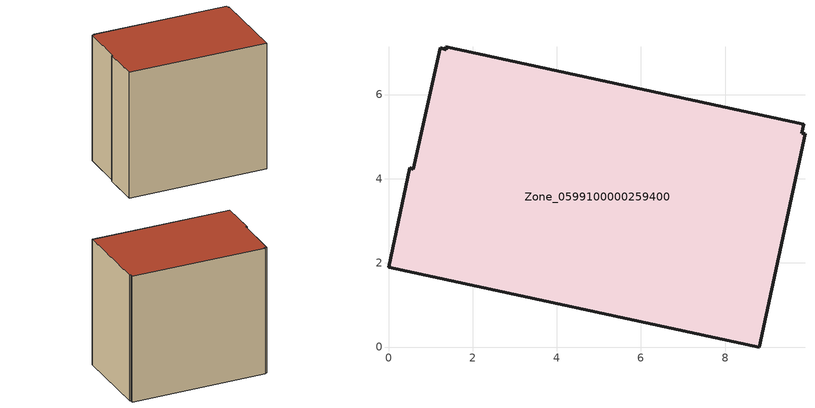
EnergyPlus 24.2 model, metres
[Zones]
Zone_0599100000259400
 floor ground (C_G): 9.9,5.07 8.81,0 0,1.9 0.51,4.26 0.59,4.23 1.24,7.12 1.38,7.07 1.36,7.13 9.87,5.3 9.82,5.08 z0
 wall outside (C_F): 9.87,5.3 1.36,7.13 1.38,7.07 1.24,7.12 0.59,4.23 0.51,4.26 0,1.9 8.81,0 9.9,5.07 9.82,5.08 9.87,5.3 z0:8.35
 roof outside (C_R): 1.24,7.12 0.59,4.23 0.51,4.26 0,1.9 8.81,0 9.9,5.07 9.82,5.08 9.87,5.3 1.36,7.13 1.38,7.07 z8.35
[BUILDING]
Pand.0599100000259400: North Axis=0; Terrain=City; Loads Convergence Tolerance Value=0.04; Temperature Convergence Tolerance Value=0.4; Solar Distribution=FullExterior; Maximum Number of Warmup Days=25; Minimum Number of Warmup Days=1
[Site:Location]
Rotterdam.The.Hague.AP_ZH_NLD Design_Conditions: Latitude=51.96; Longitude=4.45; Time Zone=1; Elevation=-4.5
[SITE:GROUNDTEMPERATURE:BUILDINGSURFACE]
18, 18, 18, 18, 18, 18, 18, 18, 18, 18, 18, 18
[MATERIAL] Thermal Absorptance=0.9; Solar Absorptance=0.7; Visible Absorptance=0.7
Name | Roughness | Thickness | Conductivity | Density | Specific Heat
G.TI.1975-1991 | MediumSmooth | 0.15 | 0.288461 | 540 | 1210
F.TI.1975-1991 | Rough | 0.3 | 0.230769 | 1920 | 840
R.TI.1975-1991 | MediumRough | 0.2 | 0.153846 | 1500 | 1000
[CONSTRUCTION]
C_G: G.TI.1975-1991
C_F: F.TI.1975-1991
C_R: R.TI.1975-1991
[ZONE]
Zone_0599100000259400: Type=1; Multiplier=1; Ceiling Height=Autocalculate; Volume=Autocalculate; Floor Area=autocalculate; Part of Total Floor Area=Yes
[ZONEINFILTRATION:DESIGNFLOWRATE]
Infil_Zone_0599100000259400: Zone or ZoneList or Space or SpaceList=Zone_0599100000259400; Schedule=AlwaysOn; Design Flow Rate Calculation Method=Flow/Area; Flow Rate per Floor Area=0.003; Constant Term Coefficient=1; Temperature Term Coefficient=0; Velocity Term Coefficient=0; Velocity Squared Term Coefficient=0
[HVACTEMPLATE:ZONE:IDEALLOADSAIRSYSTEM]
Zone_0599100000259400: Maximum Heating Supply Air Temperature=50; Minimum Cooling Supply Air Temperature=13; Maximum Heating Supply Air Humidity Ratio=0.0156; Minimum Cooling Supply Air Humidity Ratio=0.0077; Heating Limit=NoLimit; Cooling Limit=NoLimit; Dehumidification Control Type=ConstantSensibleHeatRatio; Cooling Sensible Heat Ratio=0.7; Dehumidification Setpoint=60; Humidification Control Type=None; Humidification Setpoint=30; Outdoor Air Method=None; Outdoor Air Flow Rate per Person=0.00944; Outdoor Air Flow Rate per Zone Floor Area=0; Outdoor Air Flow Rate per Zone=0; Demand Controlled Ventilation Type=None; Outdoor Air Economizer Type=NoEconomizer; Heat Recovery Type=None; Sensible Heat Recovery Effectiveness=0.7; Latent Heat Recovery Effectiveness=0.65
[ZONECONTROL:THERMOSTAT]
ThermostatControl_Zone_0599100000259400: Zone or ZoneList=Zone_0599100000259400; Control Type Schedule=DualSetpointControlType; Control 1=Thermostat_Zone_0599100000259400; Temperature Difference Between Cutout And Setpoint=0
[THERMOSTATSETPOINT:DUALSETPOINT]
Thermostat_Zone_0599100000259400: Heating Setpoint Temperature Schedule=HeatingSetpoint_Zone_0599100000259400; Cooling Setpoint Temperature Schedule=CoolingSetpoint_Zone_0599100000259400
[SCHEDULE:COMPACT]
HeatingSetpoint_Zone_0599100000259400: Through: 12/31, For: AllDays, Until: 24:00, 21
CoolingSetpoint_Zone_0599100000259400: Through: 12/31, For: AllDays, Until: 24:00, 24
DualSetpointControlType: Through: 12/31, For: AllDays, Until: 24:00, 4
AlwaysOn: Through: 12/31, For: AllDays, Until: 24:00, 1
